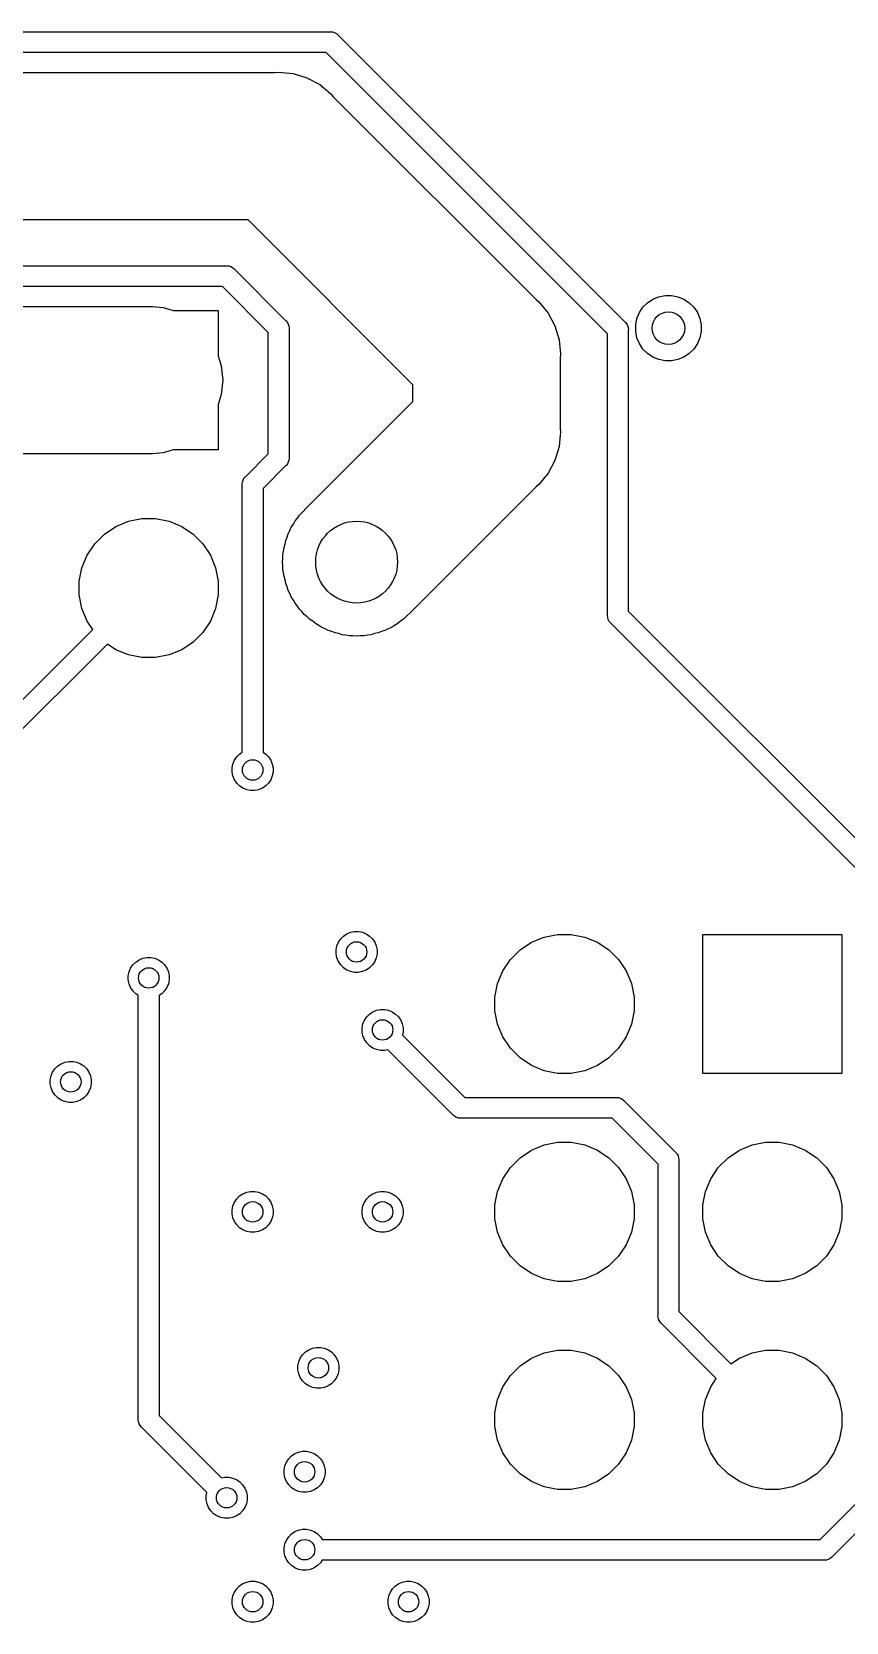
# Model space of a CAD drawing. Extents: x 4.56 to 9.07, y -4.98 to -1.89.
# Drawn here: x 7.844 to 8.236, y -2.697 to -1.932 of the extents above; entities that cross this region are included whole.
import ezdxf

# ---------------------------------------------------------------- set-up
doc = ezdxf.new("R2010")
doc.units = 0
doc.header["$MEASUREMENT"] = 0
doc.layers.add('BLACK', color=7, linetype='CONTINUOUS')

msp = doc.modelspace()

# ---------------------------------------------------------------- linework, layer by layer
at = {"layer": 'BLACK', "linetype": 'CONTINUOUS'}
for p, q in [((7.20025, -1.9325), (7.98725, -1.9325)), ((7.98725, -1.9325), (7.9875, -1.93248)), ((7.9875, -1.93248), (7.98775, -1.9325)), ((7.98775, -1.9325), (7.98848, -1.93257)), ((7.98848, -1.93257), (7.98942, -1.93286)), ((7.98942, -1.93286), (7.99029, -1.93332)), ((7.99029, -1.93332), (7.99105, -1.93395)), ((7.99105, -1.93395), (7.99121, -1.93414)), ((7.99121, -1.93414), (8.10371, -2.04664)), ((7.98543, -1.9425), (7.20207, -1.9425)), ((8.09664, -2.05371), (7.98543, -1.9425)), ((7.24199, -1.95207), (7.96076, -1.95207)), ((7.96076, -1.95207), (7.9625, -1.9519)), ((7.9625, -1.9519), (7.96424, -1.95207)), ((7.96424, -1.95207), (7.96424, -1.95207)), ((7.96424, -1.95207), (7.96945, -1.95258)), ((7.96945, -1.95258), (7.97613, -1.95461)), ((7.97613, -1.95461), (7.98228, -1.9579)), ((7.98228, -1.9579), (7.98768, -1.96232)), ((7.98768, -1.96232), (7.98879, -1.96368)), ((7.98879, -1.96368), (8.08632, -2.06121)), ((7.94782, -2.02293), (7.25492, -2.02293)), ((8.02707, -2.10218), (7.94782, -2.02293)), ((7.26275, -2.045), (7.93725, -2.045)), ((7.93725, -2.045), (7.9375, -2.04498)), ((7.9375, -2.04498), (7.93775, -2.045)), ((7.93775, -2.045), (7.93848, -2.04507)), ((7.93848, -2.04507), (7.93942, -2.04536)), ((7.93942, -2.04536), (7.94029, -2.04582)), ((7.94029, -2.04582), (7.94105, -2.04645)), ((7.94105, -2.04645), (7.94121, -2.04664)), ((7.94121, -2.04664), (7.96586, -2.07129)), ((8.10371, -2.04664), (8.10371, -2.04664)), ((8.10371, -2.04664), (8.12907, -2.072)), ((7.93543, -2.055), (7.26457, -2.055)), ((7.9575, -2.07707), (7.93543, -2.055)), ((8.12071, -2.07778), (8.09664, -2.05371)), ((8.09664, -2.05371), (8.09664, -2.05371)), ((7.28924, -2.06457), (7.90174, -2.06457)), ((7.90174, -2.06457), (7.90695, -2.06508)), ((7.90695, -2.06508), (7.91175, -2.06654)), ((8.08632, -2.06121), (8.08768, -2.06232)), ((8.08768, -2.06232), (8.0921, -2.06772)), ((8.13604, -2.06754), (8.13777, -2.06496)), ((8.13777, -2.06496), (8.13996, -2.06277)), ((8.13996, -2.06277), (8.14254, -2.06104)), ((8.14254, -2.06104), (8.14541, -2.05986)), ((8.14541, -2.05986), (8.14845, -2.05925)), ((8.14845, -2.05925), (8.15155, -2.05925)), ((8.15155, -2.05925), (8.15459, -2.05986)), ((8.15459, -2.05986), (8.15746, -2.06104)), ((8.15746, -2.06104), (8.16004, -2.06277)), ((8.16004, -2.06277), (8.16223, -2.06496)), ((8.16223, -2.06496), (8.16396, -2.06754)), ((7.91175, -2.06654), (7.93346, -2.06654)), ((7.93346, -2.06654), (7.93346, -2.08825)), ((7.96586, -2.07129), (7.96605, -2.07145)), ((7.96605, -2.07145), (7.96663, -2.07216)), ((7.96663, -2.07216), (7.96668, -2.07221)), ((7.96668, -2.07221), (7.96714, -2.07308)), ((8.0921, -2.06772), (8.09539, -2.07387)), ((8.12907, -2.072), (8.12926, -2.07216)), ((8.12926, -2.07216), (8.12989, -2.07292)), ((8.13425, -2.07345), (8.13486, -2.07041)), ((8.13486, -2.07041), (8.13604, -2.06754)), ((8.16396, -2.06754), (8.16514, -2.07041)), ((8.16514, -2.07041), (8.16575, -2.07345)), ((7.9575, -2.13543), (7.9575, -2.07707)), ((7.96714, -2.07308), (7.96743, -2.07402)), ((7.96743, -2.07402), (7.96752, -2.075)), ((7.96752, -2.075), (7.9675, -2.07525)), ((7.9675, -2.07525), (7.9675, -2.13725)), ((8.09539, -2.07387), (8.09742, -2.08055)), ((8.12071, -2.21296), (8.12071, -2.07778)), ((8.12989, -2.07292), (8.13031, -2.07371)), ((8.13031, -2.07371), (8.13035, -2.07379)), ((8.13035, -2.07379), (8.13064, -2.07473)), ((8.13064, -2.07473), (8.13073, -2.07571)), ((8.13073, -2.07571), (8.13071, -2.07595)), ((8.13071, -2.07595), (8.13071, -2.21114)), ((8.13425, -2.07655), (8.13425, -2.07345)), ((8.13486, -2.07959), (8.13425, -2.07655)), ((8.13604, -2.08246), (8.13486, -2.07959)), ((8.16514, -2.07959), (8.16396, -2.08246)), ((8.16575, -2.07655), (8.16514, -2.07959)), ((8.16575, -2.07345), (8.16575, -2.07655)), ((8.09742, -2.08055), (8.09793, -2.08576)), ((8.09793, -2.08576), (8.09793, -2.08576)), ((8.09793, -2.08576), (8.0981, -2.0875)), ((8.0981, -2.0875), (8.09793, -2.08924)), ((8.13777, -2.08504), (8.13604, -2.08246)), ((8.13996, -2.08723), (8.13777, -2.08504)), ((8.14254, -2.08896), (8.13996, -2.08723)), ((8.16004, -2.08723), (8.15746, -2.08896)), ((8.16223, -2.08504), (8.16004, -2.08723)), ((8.16396, -2.08246), (8.16223, -2.08504)), ((7.93346, -2.08825), (7.93492, -2.09305)), ((7.93492, -2.09305), (7.9356, -2.1)), ((8.09793, -2.08924), (8.09793, -2.12326)), ((8.14541, -2.09014), (8.14254, -2.08896)), ((8.14845, -2.09075), (8.14541, -2.09014)), ((8.15155, -2.09075), (8.14845, -2.09075)), ((8.15459, -2.09014), (8.15155, -2.09075)), ((8.15746, -2.08896), (8.15459, -2.09014)), ((7.9356, -2.1), (7.93492, -2.10695)), ((8.02707, -2.11032), (8.02707, -2.10218)), ((7.93492, -2.10695), (7.93346, -2.11175)), ((7.97741, -2.15998), (8.02707, -2.11032)), ((7.93346, -2.11175), (7.93346, -2.13346)), ((8.0981, -2.125), (8.09778, -2.12825)), ((8.09793, -2.12326), (8.0981, -2.125)), ((7.91175, -2.13346), (7.90695, -2.13492)), ((7.93346, -2.13346), (7.91175, -2.13346)), ((8.09742, -2.13195), (8.09539, -2.13863)), ((8.09778, -2.12825), (8.09742, -2.13195)), ((7.90174, -2.13543), (7.30218, -2.13543)), ((7.90695, -2.13492), (7.90174, -2.13543)), ((7.94664, -2.14629), (7.9575, -2.13543)), ((7.96586, -2.14121), (7.955, -2.15207)), ((7.96605, -2.14105), (7.96586, -2.14121)), ((7.96668, -2.14029), (7.96605, -2.14105)), ((7.96714, -2.13942), (7.96668, -2.14029)), ((7.96743, -2.13848), (7.96714, -2.13942)), ((7.9675, -2.13775), (7.96743, -2.13848)), ((7.9675, -2.13725), (7.96752, -2.1375)), ((7.96752, -2.1375), (7.9675, -2.13775)), ((8.09539, -2.13863), (8.0921, -2.14478)), ((7.94498, -2.15), (7.94507, -2.14902)), ((7.94507, -2.14902), (7.94536, -2.14808)), ((7.94536, -2.14808), (7.94582, -2.14721)), ((7.94536, -2.14808), (7.94536, -2.14808)), ((7.94582, -2.14721), (7.94645, -2.14645)), ((7.94645, -2.14645), (7.94664, -2.14629)), ((8.0921, -2.14478), (8.08768, -2.15018)), ((7.945, -2.15025), (7.94498, -2.15)), ((7.945, -2.279), (7.945, -2.15025)), ((7.955, -2.15207), (7.955, -2.279)), ((8.08632, -2.15129), (8.02752, -2.21009)), ((8.08768, -2.15018), (8.08632, -2.15129)), ((7.97248, -2.16491), (7.97741, -2.15998)), ((7.97741, -2.15998), (7.97741, -2.15998)), ((7.87867, -2.17401), (7.88415, -2.17034)), ((7.88415, -2.17034), (7.89024, -2.16782)), ((7.89024, -2.16782), (7.8967, -2.16654)), ((7.8967, -2.16654), (7.9033, -2.16654)), ((7.9033, -2.16654), (7.90976, -2.16782)), ((7.90976, -2.16782), (7.91585, -2.17034)), ((7.91585, -2.17034), (7.92133, -2.17401)), ((7.96793, -2.17233), (7.9686, -2.17072)), ((7.9686, -2.17072), (7.96957, -2.16926)), ((7.96957, -2.16926), (7.9704, -2.16772)), ((7.9704, -2.16772), (7.97151, -2.16637)), ((7.97151, -2.16637), (7.97248, -2.16491)), ((7.87034, -2.18415), (7.87401, -2.17867)), ((7.87401, -2.17867), (7.87867, -2.17401)), ((7.92133, -2.17401), (7.92599, -2.17867)), ((7.92599, -2.17867), (7.92966, -2.18415)), ((7.96508, -2.18055), (7.96559, -2.17888)), ((7.96559, -2.17888), (7.96593, -2.17716)), ((7.96593, -2.17716), (7.9666, -2.17555)), ((7.9666, -2.17555), (7.96711, -2.17387)), ((7.96711, -2.17387), (7.96793, -2.17233)), ((7.86782, -2.19024), (7.87034, -2.18415)), ((7.92966, -2.18415), (7.93218, -2.19024)), ((7.9644, -2.1875), (7.96457, -2.18576)), ((7.96457, -2.18401), (7.96491, -2.18229)), ((7.96457, -2.18576), (7.96457, -2.18401)), ((7.96491, -2.18229), (7.96508, -2.18055)), ((7.86654, -2.1967), (7.86782, -2.19024)), ((7.93218, -2.19024), (7.93346, -2.1967)), ((7.96457, -2.18924), (7.9644, -2.1875)), ((7.96457, -2.19099), (7.96457, -2.18924)), ((7.96491, -2.19271), (7.96457, -2.19099)), ((7.96508, -2.19445), (7.96491, -2.19271)), ((7.96559, -2.19612), (7.96508, -2.19445)), ((7.86654, -2.2033), (7.86654, -2.1967)), ((7.93346, -2.1967), (7.93346, -2.2033)), ((7.96593, -2.19784), (7.96559, -2.19612)), ((7.9666, -2.19945), (7.96593, -2.19784)), ((7.96711, -2.20113), (7.9666, -2.19945)), ((7.96793, -2.20267), (7.96711, -2.20113)), ((7.9686, -2.20428), (7.96793, -2.20267)), ((7.86782, -2.20976), (7.86654, -2.2033)), ((7.87034, -2.21585), (7.86782, -2.20976)), ((7.93218, -2.20976), (7.92966, -2.21585)), ((7.93346, -2.2033), (7.93218, -2.20976)), ((7.96957, -2.20574), (7.9686, -2.20428)), ((7.9704, -2.20728), (7.96957, -2.20574)), ((7.97151, -2.20863), (7.9704, -2.20728)), ((7.97248, -2.21009), (7.97151, -2.20863)), ((7.97371, -2.21132), (7.97248, -2.21009)), ((8.02752, -2.21009), (8.02259, -2.21502)), ((8.02752, -2.21009), (8.02752, -2.21009)), ((7.87304, -2.21989), (7.87034, -2.21585)), ((7.92966, -2.21585), (7.92599, -2.22133)), ((7.97482, -2.21268), (7.97371, -2.21132)), ((7.97618, -2.21379), (7.97482, -2.21268)), ((7.97741, -2.21502), (7.97618, -2.21379)), ((7.97887, -2.21599), (7.97741, -2.21502)), ((7.98022, -2.2171), (7.97887, -2.21599)), ((7.98176, -2.21793), (7.98022, -2.2171)), ((7.98322, -2.2189), (7.98176, -2.21793)), ((8.01824, -2.21793), (8.01678, -2.2189)), ((8.01978, -2.2171), (8.01824, -2.21793)), ((8.02113, -2.21599), (8.01978, -2.2171)), ((8.02259, -2.21502), (8.02113, -2.21599)), ((8.12068, -2.21321), (8.12071, -2.21296)), ((8.12078, -2.21419), (8.12068, -2.21321)), ((8.12107, -2.21513), (8.12078, -2.21419)), ((8.12153, -2.216), (8.12107, -2.21513)), ((8.12216, -2.21676), (8.12153, -2.216)), ((8.12153, -2.216), (8.12153, -2.216)), ((8.12235, -2.21692), (8.12216, -2.21676)), ((8.25914, -2.35371), (8.12235, -2.21692)), ((8.13071, -2.21114), (8.26621, -2.34664)), ((7.82293, -2.27), (7.87304, -2.21989)), ((7.92599, -2.22133), (7.92133, -2.22599)), ((7.98483, -2.21957), (7.98322, -2.2189)), ((7.98637, -2.22039), (7.98483, -2.21957)), ((7.98805, -2.2209), (7.98637, -2.22039)), ((7.98966, -2.22157), (7.98805, -2.2209)), ((7.99138, -2.22191), (7.98966, -2.22157)), ((7.99305, -2.22242), (7.99138, -2.22191)), ((7.99479, -2.22259), (7.99305, -2.22242)), ((7.99651, -2.22293), (7.99479, -2.22259)), ((7.99826, -2.22293), (7.99651, -2.22293)), ((8, -2.2231), (7.99826, -2.22293)), ((8.00174, -2.22293), (8, -2.2231)), ((8.00349, -2.22293), (8.00174, -2.22293)), ((8.00521, -2.22259), (8.00349, -2.22293)), ((8.00695, -2.22242), (8.00521, -2.22259)), ((8.00862, -2.22191), (8.00695, -2.22242)), ((8.01034, -2.22157), (8.00862, -2.22191)), ((8.01195, -2.2209), (8.01034, -2.22157)), ((8.01363, -2.22039), (8.01195, -2.2209)), ((8.01517, -2.21957), (8.01363, -2.22039)), ((8.01678, -2.2189), (8.01517, -2.21957)), ((7.88011, -2.22696), (7.83, -2.27707)), ((7.88415, -2.22966), (7.88011, -2.22696)), ((7.89024, -2.23218), (7.88415, -2.22966)), ((7.8967, -2.23346), (7.89024, -2.23218)), ((7.90976, -2.23218), (7.9033, -2.23346)), ((7.91585, -2.22966), (7.90976, -2.23218)), ((7.92133, -2.22599), (7.91585, -2.22966)), ((7.9033, -2.23346), (7.8967, -2.23346)), ((7.94373, -2.27985), (7.945, -2.279)), ((7.955, -2.279), (7.95627, -2.27985)), ((7.94016, -2.28653), (7.94054, -2.28463)), ((7.94016, -2.28847), (7.94016, -2.28653)), ((7.94054, -2.28463), (7.94128, -2.28284)), ((7.94128, -2.28284), (7.94235, -2.28123)), ((7.94235, -2.28123), (7.94373, -2.27985)), ((7.95627, -2.27985), (7.95765, -2.28123)), ((7.95765, -2.28123), (7.95872, -2.28284)), ((7.95872, -2.28284), (7.95946, -2.28463)), ((7.95946, -2.28463), (7.95984, -2.28653)), ((7.95984, -2.28653), (7.95984, -2.28847)), ((7.94054, -2.29037), (7.94016, -2.28847)), ((7.94128, -2.29216), (7.94054, -2.29037)), ((7.94235, -2.29377), (7.94128, -2.29216)), ((7.94373, -2.29515), (7.94235, -2.29377)), ((7.95765, -2.29377), (7.95627, -2.29515)), ((7.95872, -2.29216), (7.95765, -2.29377)), ((7.95946, -2.29037), (7.95872, -2.29216)), ((7.95984, -2.28847), (7.95946, -2.29037)), ((7.94534, -2.29622), (7.94373, -2.29515)), ((7.94713, -2.29696), (7.94534, -2.29622)), ((7.94903, -2.29734), (7.94713, -2.29696)), ((7.95097, -2.29734), (7.94903, -2.29734)), ((7.95287, -2.29696), (7.95097, -2.29734)), ((7.95466, -2.29622), (7.95287, -2.29696)), ((7.95627, -2.29515), (7.95466, -2.29622)), ((7.99054, -2.37213), (7.99128, -2.37034)), ((7.99128, -2.37034), (7.99235, -2.36873)), ((7.99235, -2.36873), (7.99373, -2.36735)), ((7.99373, -2.36735), (7.99534, -2.36628)), ((7.99534, -2.36628), (7.99713, -2.36554)), ((7.99713, -2.36554), (7.99903, -2.36516)), ((7.99903, -2.36516), (8.00097, -2.36516)), ((8.00097, -2.36516), (8.00287, -2.36554)), ((8.00287, -2.36554), (8.00466, -2.36628)), ((8.00466, -2.36628), (8.00627, -2.36735)), ((8.00627, -2.36735), (8.00765, -2.36873)), ((8.00765, -2.36873), (8.00872, -2.37034)), ((8.00872, -2.37034), (8.00946, -2.37213)), ((8.07867, -2.37401), (8.08415, -2.37034)), ((8.08415, -2.37034), (8.09024, -2.36782)), ((8.09024, -2.36782), (8.0967, -2.36654)), ((8.0967, -2.36654), (8.1033, -2.36654)), ((8.1033, -2.36654), (8.10976, -2.36782)), ((8.10976, -2.36782), (8.11585, -2.37034)), ((8.11585, -2.37034), (8.12133, -2.37401)), ((8.16654, -2.43346), (8.16654, -2.36654)), ((8.16654, -2.36654), (8.23346, -2.36654)), ((8.23346, -2.36654), (8.23346, -2.43346)), ((7.89534, -2.37878), (7.89713, -2.37804)), ((7.89713, -2.37804), (7.89903, -2.37766)), ((7.89903, -2.37766), (7.90097, -2.37766)), ((7.90097, -2.37766), (7.90287, -2.37804)), ((7.90287, -2.37804), (7.90466, -2.37878)), ((7.99016, -2.37403), (7.99054, -2.37213)), ((7.99016, -2.37597), (7.99016, -2.37403)), ((7.99054, -2.37787), (7.99016, -2.37597)), ((7.99128, -2.37966), (7.99054, -2.37787)), ((8.00946, -2.37787), (8.00872, -2.37966)), ((8.00946, -2.37213), (8.00984, -2.37403)), ((8.00984, -2.37597), (8.00946, -2.37787)), ((8.00984, -2.37403), (8.00984, -2.37597)), ((8.07034, -2.38415), (8.07401, -2.37867)), ((8.07401, -2.37867), (8.07867, -2.37401)), ((8.12133, -2.37401), (8.12599, -2.37867)), ((8.12599, -2.37867), (8.12966, -2.38415)), ((7.89016, -2.38653), (7.89054, -2.38463)), ((7.89054, -2.38463), (7.89128, -2.38284)), ((7.89128, -2.38284), (7.89235, -2.38123)), ((7.89235, -2.38123), (7.89373, -2.37985)), ((7.89373, -2.37985), (7.89534, -2.37878)), ((7.90466, -2.37878), (7.90627, -2.37985)), ((7.90627, -2.37985), (7.90765, -2.38123)), ((7.90765, -2.38123), (7.90872, -2.38284)), ((7.90872, -2.38284), (7.90946, -2.38463)), ((7.90946, -2.38463), (7.90984, -2.38653)), ((7.99235, -2.38127), (7.99128, -2.37966)), ((7.99373, -2.38265), (7.99235, -2.38127)), ((7.99534, -2.38372), (7.99373, -2.38265)), ((7.99713, -2.38446), (7.99534, -2.38372)), ((7.99903, -2.38484), (7.99713, -2.38446)), ((8.00097, -2.38484), (7.99903, -2.38484)), ((8.00287, -2.38446), (8.00097, -2.38484)), ((8.00466, -2.38372), (8.00287, -2.38446)), ((8.00627, -2.38265), (8.00466, -2.38372)), ((8.00765, -2.38127), (8.00627, -2.38265)), ((8.00872, -2.37966), (8.00765, -2.38127)), ((8.06782, -2.39024), (8.07034, -2.38415)), ((8.12966, -2.38415), (8.13218, -2.39024)), ((7.89016, -2.38847), (7.89016, -2.38653)), ((7.89054, -2.39037), (7.89016, -2.38847)), ((7.89128, -2.39216), (7.89054, -2.39037)), ((7.89235, -2.39377), (7.89128, -2.39216)), ((7.89373, -2.39515), (7.89235, -2.39377)), ((7.90765, -2.39377), (7.90627, -2.39515)), ((7.90872, -2.39216), (7.90765, -2.39377)), ((7.90946, -2.39037), (7.90872, -2.39216)), ((7.90984, -2.38847), (7.90946, -2.39037)), ((7.90984, -2.38653), (7.90984, -2.38847)), ((8.06654, -2.3967), (8.06782, -2.39024)), ((8.13218, -2.39024), (8.13346, -2.3967)), ((7.895, -2.396), (7.89373, -2.39515)), ((7.895, -2.59975), (7.895, -2.396)), ((7.90627, -2.39515), (7.905, -2.396)), ((7.905, -2.396), (7.905, -2.59793)), ((8.06654, -2.4033), (8.06654, -2.3967)), ((8.13346, -2.3967), (8.13346, -2.4033)), ((8.00304, -2.40963), (8.00378, -2.40784)), ((8.00378, -2.40784), (8.00485, -2.40623)), ((8.00485, -2.40623), (8.00623, -2.40485)), ((8.00623, -2.40485), (8.00784, -2.40378)), ((8.00784, -2.40378), (8.00963, -2.40304)), ((8.00963, -2.40304), (8.01153, -2.40266)), ((8.01153, -2.40266), (8.01347, -2.40266)), ((8.01347, -2.40266), (8.01537, -2.40304)), ((8.01537, -2.40304), (8.01716, -2.40378)), ((8.01716, -2.40378), (8.01877, -2.40485)), ((8.01877, -2.40485), (8.02015, -2.40623)), ((8.02015, -2.40623), (8.02122, -2.40784)), ((8.02122, -2.40784), (8.02196, -2.40963)), ((8.06782, -2.40976), (8.06654, -2.4033)), ((8.13346, -2.4033), (8.13218, -2.40976)), ((8.00266, -2.41153), (8.00304, -2.40963)), ((8.00266, -2.41347), (8.00266, -2.41153)), ((8.00304, -2.41537), (8.00266, -2.41347)), ((8.00378, -2.41716), (8.00304, -2.41537)), ((8.02196, -2.40963), (8.02234, -2.41153)), ((8.02234, -2.41347), (8.02204, -2.41497)), ((8.02204, -2.41497), (8.05207, -2.445)), ((8.02234, -2.41153), (8.02234, -2.41347)), ((8.07034, -2.41585), (8.06782, -2.40976)), ((8.07401, -2.42133), (8.07034, -2.41585)), ((8.12966, -2.41585), (8.12599, -2.42133)), ((8.13218, -2.40976), (8.12966, -2.41585)), ((8.00485, -2.41877), (8.00378, -2.41716)), ((8.00623, -2.42015), (8.00485, -2.41877)), ((8.00784, -2.42122), (8.00623, -2.42015)), ((8.00963, -2.42196), (8.00784, -2.42122)), ((8.01153, -2.42234), (8.00963, -2.42196)), ((8.01347, -2.42234), (8.01153, -2.42234)), ((8.01497, -2.42204), (8.01347, -2.42234)), ((8.04629, -2.45336), (8.01497, -2.42204)), ((8.07867, -2.42599), (8.07401, -2.42133)), ((8.12599, -2.42133), (8.12133, -2.42599)), ((7.85378, -2.43284), (7.85485, -2.43123)), ((7.85485, -2.43123), (7.85623, -2.42985)), ((7.85623, -2.42985), (7.85784, -2.42878)), ((7.85784, -2.42878), (7.85963, -2.42804)), ((7.85963, -2.42804), (7.86153, -2.42766)), ((7.86153, -2.42766), (7.86347, -2.42766)), ((7.86347, -2.42766), (7.86537, -2.42804)), ((7.86537, -2.42804), (7.86716, -2.42878)), ((7.86716, -2.42878), (7.86877, -2.42985)), ((7.86877, -2.42985), (7.87015, -2.43123)), ((7.87015, -2.43123), (7.87122, -2.43284)), ((8.08415, -2.42966), (8.07867, -2.42599)), ((8.09024, -2.43218), (8.08415, -2.42966)), ((8.0967, -2.43346), (8.09024, -2.43218)), ((8.10976, -2.43218), (8.1033, -2.43346)), ((8.11585, -2.42966), (8.10976, -2.43218)), ((8.12133, -2.42599), (8.11585, -2.42966)), ((7.85266, -2.43653), (7.85304, -2.43463)), ((7.85266, -2.43847), (7.85266, -2.43653)), ((7.85304, -2.44037), (7.85266, -2.43847)), ((7.85304, -2.43463), (7.85378, -2.43284)), ((7.87122, -2.43284), (7.87196, -2.43463)), ((7.87196, -2.43463), (7.87234, -2.43653)), ((7.87234, -2.43847), (7.87196, -2.44037)), ((7.87234, -2.43653), (7.87234, -2.43847)), ((8.1033, -2.43346), (8.0967, -2.43346)), ((8.23346, -2.43346), (8.16654, -2.43346)), ((7.85378, -2.44216), (7.85304, -2.44037)), ((7.85485, -2.44377), (7.85378, -2.44216)), ((7.85623, -2.44515), (7.85485, -2.44377)), ((7.85784, -2.44622), (7.85623, -2.44515)), ((7.85963, -2.44696), (7.85784, -2.44622)), ((7.86153, -2.44734), (7.85963, -2.44696)), ((7.86347, -2.44734), (7.86153, -2.44734)), ((7.86537, -2.44696), (7.86347, -2.44734)), ((7.86716, -2.44622), (7.86537, -2.44696)), ((7.86877, -2.44515), (7.86716, -2.44622)), ((7.87015, -2.44377), (7.86877, -2.44515)), ((7.87122, -2.44216), (7.87015, -2.44377)), ((7.87196, -2.44037), (7.87122, -2.44216)), ((8.05207, -2.445), (8.12475, -2.445)), ((8.12475, -2.445), (8.125, -2.44498)), ((8.125, -2.44498), (8.12525, -2.445)), ((8.12525, -2.445), (8.12598, -2.44507)), ((8.12598, -2.44507), (8.12692, -2.44536)), ((8.12692, -2.44536), (8.12779, -2.44582)), ((8.12779, -2.44582), (8.12855, -2.44645)), ((8.12855, -2.44645), (8.12871, -2.44664)), ((8.12871, -2.44664), (8.15336, -2.47129)), ((8.04645, -2.45355), (8.04629, -2.45336)), ((8.04721, -2.45418), (8.04645, -2.45355)), ((8.04808, -2.45464), (8.04721, -2.45418)), ((8.04902, -2.45493), (8.04808, -2.45464)), ((8.04975, -2.455), (8.04902, -2.45493)), ((8.05, -2.45502), (8.04975, -2.455)), ((8.04975, -2.455), (8.04975, -2.455)), ((8.05025, -2.455), (8.05, -2.45502)), ((8.12293, -2.455), (8.05025, -2.455)), ((8.145, -2.47707), (8.12293, -2.455)), ((8.07867, -2.47401), (8.08415, -2.47034)), ((8.08415, -2.47034), (8.09024, -2.46782)), ((8.09024, -2.46782), (8.0967, -2.46654)), ((8.0967, -2.46654), (8.1033, -2.46654)), ((8.1033, -2.46654), (8.10976, -2.46782)), ((8.10976, -2.46782), (8.11585, -2.47034)), ((8.11585, -2.47034), (8.12133, -2.47401)), ((8.17867, -2.47401), (8.18415, -2.47034)), ((8.18415, -2.47034), (8.19024, -2.46782)), ((8.19024, -2.46782), (8.1967, -2.46654)), ((8.1967, -2.46654), (8.2033, -2.46654)), ((8.2033, -2.46654), (8.20976, -2.46782)), ((8.20976, -2.46782), (8.21585, -2.47034)), ((8.21585, -2.47034), (8.22133, -2.47401)), ((8.07401, -2.47867), (8.07867, -2.47401)), ((8.12133, -2.47401), (8.12599, -2.47867)), ((8.145, -2.54975), (8.145, -2.47707)), ((8.15336, -2.47129), (8.15355, -2.47145)), ((8.15355, -2.47145), (8.15398, -2.47196)), ((8.15398, -2.47196), (8.15418, -2.47221)), ((8.15418, -2.47221), (8.15464, -2.47308)), ((8.15464, -2.47308), (8.15493, -2.47402)), ((8.15493, -2.47402), (8.15502, -2.475)), ((8.15502, -2.475), (8.155, -2.47525)), ((8.155, -2.47525), (8.155, -2.54793)), ((8.17401, -2.47867), (8.17867, -2.47401)), ((8.22133, -2.47401), (8.22599, -2.47867)), ((8.06782, -2.49024), (8.07034, -2.48415)), ((8.07034, -2.48415), (8.07401, -2.47867)), ((8.12599, -2.47867), (8.12966, -2.48415)), ((8.12966, -2.48415), (8.13218, -2.49024)), ((8.16782, -2.49024), (8.17034, -2.48415)), ((8.17034, -2.48415), (8.17401, -2.47867)), ((8.22599, -2.47867), (8.22966, -2.48415)), ((8.22966, -2.48415), (8.23218, -2.49024)), ((7.94235, -2.49373), (7.94373, -2.49235)), ((7.94373, -2.49235), (7.94534, -2.49128)), ((7.94534, -2.49128), (7.94713, -2.49054)), ((7.94713, -2.49054), (7.94903, -2.49016)), ((7.94903, -2.49016), (7.95097, -2.49016)), ((7.95097, -2.49016), (7.95287, -2.49054)), ((7.95287, -2.49054), (7.95466, -2.49128)), ((7.95466, -2.49128), (7.95627, -2.49235)), ((7.95627, -2.49235), (7.95765, -2.49373)), ((8.00485, -2.49373), (8.00623, -2.49235)), ((8.00623, -2.49235), (8.00784, -2.49128)), ((8.00784, -2.49128), (8.00963, -2.49054)), ((8.00963, -2.49054), (8.01153, -2.49016)), ((8.01153, -2.49016), (8.01347, -2.49016)), ((8.01347, -2.49016), (8.01537, -2.49054)), ((8.01537, -2.49054), (8.01716, -2.49128)), ((8.01716, -2.49128), (8.01877, -2.49235)), ((8.01877, -2.49235), (8.02015, -2.49373)), ((8.06654, -2.4967), (8.06782, -2.49024)), ((8.13218, -2.49024), (8.13346, -2.4967)), ((8.16654, -2.4967), (8.16782, -2.49024)), ((8.23218, -2.49024), (8.23346, -2.4967)), ((7.94016, -2.49903), (7.94054, -2.49713)), ((7.94016, -2.50097), (7.94016, -2.49903)), ((7.94054, -2.50287), (7.94016, -2.50097)), ((7.94054, -2.49713), (7.94128, -2.49534)), ((7.94128, -2.49534), (7.94235, -2.49373)), ((7.95765, -2.49373), (7.95872, -2.49534)), ((7.95872, -2.49534), (7.95946, -2.49713)), ((7.95946, -2.49713), (7.95984, -2.49903)), ((7.95984, -2.50097), (7.95946, -2.50287)), ((7.95984, -2.49903), (7.95984, -2.50097)), ((8.00266, -2.49903), (8.00304, -2.49713)), ((8.00266, -2.50097), (8.00266, -2.49903)), ((8.00304, -2.50287), (8.00266, -2.50097)), ((8.00304, -2.49713), (8.00378, -2.49534)), ((8.00378, -2.49534), (8.00485, -2.49373)), ((8.02015, -2.49373), (8.02122, -2.49534)), ((8.02122, -2.49534), (8.02196, -2.49713)), ((8.02196, -2.49713), (8.02234, -2.49903)), ((8.02234, -2.50097), (8.02196, -2.50287)), ((8.02234, -2.49903), (8.02234, -2.50097)), ((8.06654, -2.5033), (8.06654, -2.4967)), ((8.13346, -2.4967), (8.13346, -2.5033)), ((8.16654, -2.5033), (8.16654, -2.4967)), ((8.23346, -2.4967), (8.23346, -2.5033)), ((7.94128, -2.50466), (7.94054, -2.50287)), ((7.94235, -2.50627), (7.94128, -2.50466)), ((7.94373, -2.50765), (7.94235, -2.50627)), ((7.94534, -2.50872), (7.94373, -2.50765)), ((7.94713, -2.50946), (7.94534, -2.50872)), ((7.95466, -2.50872), (7.95287, -2.50946)), ((7.95627, -2.50765), (7.95466, -2.50872)), ((7.95765, -2.50627), (7.95627, -2.50765)), ((7.95872, -2.50466), (7.95765, -2.50627)), ((7.95946, -2.50287), (7.95872, -2.50466)), ((8.00378, -2.50466), (8.00304, -2.50287)), ((8.00485, -2.50627), (8.00378, -2.50466)), ((8.00623, -2.50765), (8.00485, -2.50627)), ((8.00784, -2.50872), (8.00623, -2.50765)), ((8.00963, -2.50946), (8.00784, -2.50872)), ((8.01716, -2.50872), (8.01537, -2.50946)), ((8.01877, -2.50765), (8.01716, -2.50872)), ((8.02015, -2.50627), (8.01877, -2.50765)), ((8.02122, -2.50466), (8.02015, -2.50627)), ((8.02196, -2.50287), (8.02122, -2.50466)), ((8.06782, -2.50976), (8.06654, -2.5033)), ((8.13346, -2.5033), (8.13218, -2.50976)), ((8.16782, -2.50976), (8.16654, -2.5033)), ((8.23346, -2.5033), (8.23218, -2.50976)), ((7.94903, -2.50984), (7.94713, -2.50946)), ((7.95097, -2.50984), (7.94903, -2.50984)), ((7.95287, -2.50946), (7.95097, -2.50984)), ((8.01153, -2.50984), (8.00963, -2.50946)), ((8.01347, -2.50984), (8.01153, -2.50984)), ((8.01537, -2.50946), (8.01347, -2.50984)), ((8.07034, -2.51585), (8.06782, -2.50976)), ((8.07401, -2.52133), (8.07034, -2.51585)), ((8.12966, -2.51585), (8.12599, -2.52133)), ((8.13218, -2.50976), (8.12966, -2.51585)), ((8.17034, -2.51585), (8.16782, -2.50976)), ((8.17401, -2.52133), (8.17034, -2.51585)), ((8.22966, -2.51585), (8.22599, -2.52133)), ((8.23218, -2.50976), (8.22966, -2.51585)), ((8.07867, -2.52599), (8.07401, -2.52133)), ((8.12599, -2.52133), (8.12133, -2.52599)), ((8.17867, -2.52599), (8.17401, -2.52133)), ((8.22599, -2.52133), (8.22133, -2.52599)), ((8.08415, -2.52966), (8.07867, -2.52599)), ((8.09024, -2.53218), (8.08415, -2.52966)), ((8.11585, -2.52966), (8.10976, -2.53218)), ((8.12133, -2.52599), (8.11585, -2.52966)), ((8.18415, -2.52966), (8.17867, -2.52599)), ((8.19024, -2.53218), (8.18415, -2.52966)), ((8.21585, -2.52966), (8.20976, -2.53218)), ((8.22133, -2.52599), (8.21585, -2.52966)), ((8.0967, -2.53346), (8.09024, -2.53218)), ((8.1033, -2.53346), (8.0967, -2.53346)), ((8.10976, -2.53218), (8.1033, -2.53346)), ((8.1967, -2.53346), (8.19024, -2.53218)), ((8.2033, -2.53346), (8.1967, -2.53346)), ((8.20976, -2.53218), (8.2033, -2.53346)), ((8.14498, -2.55), (8.145, -2.54975)), ((8.14507, -2.55098), (8.14498, -2.55)), ((8.14536, -2.55192), (8.14507, -2.55098)), ((8.14582, -2.55279), (8.14536, -2.55192)), ((8.14645, -2.55355), (8.14582, -2.55279)), ((8.14582, -2.55279), (8.14582, -2.55279)), ((8.14664, -2.55371), (8.14645, -2.55355)), ((8.17304, -2.58011), (8.14664, -2.55371)), ((8.155, -2.54793), (8.18011, -2.57304)), ((7.97289, -2.57034), (7.97397, -2.56873)), ((7.97397, -2.56873), (7.97534, -2.56735)), ((7.97534, -2.56735), (7.97695, -2.56628)), ((7.97695, -2.56628), (7.97874, -2.56554)), ((7.97874, -2.56554), (7.98064, -2.56516)), ((7.98064, -2.56516), (7.98258, -2.56516)), ((7.98258, -2.56516), (7.98449, -2.56554)), ((7.98449, -2.56554), (7.98628, -2.56628)), ((7.98628, -2.56628), (7.98789, -2.56735)), ((7.98789, -2.56735), (7.98926, -2.56873)), ((7.98926, -2.56873), (7.99034, -2.57034)), ((8.08415, -2.57034), (8.09024, -2.56782)), ((8.09024, -2.56782), (8.0967, -2.56654)), ((8.0967, -2.56654), (8.1033, -2.56654)), ((8.1033, -2.56654), (8.10976, -2.56782)), ((8.10976, -2.56782), (8.11585, -2.57034)), ((8.18415, -2.57034), (8.19024, -2.56782)), ((8.19024, -2.56782), (8.1967, -2.56654)), ((8.1967, -2.56654), (8.2033, -2.56654)), ((8.2033, -2.56654), (8.20976, -2.56782)), ((8.20976, -2.56782), (8.21585, -2.57034)), ((7.97177, -2.57403), (7.97215, -2.57213)), ((7.97177, -2.57597), (7.97177, -2.57403)), ((7.97215, -2.57787), (7.97177, -2.57597)), ((7.97215, -2.57213), (7.97289, -2.57034)), ((7.99034, -2.57034), (7.99108, -2.57213)), ((7.99108, -2.57213), (7.99146, -2.57403)), ((7.99146, -2.57597), (7.99108, -2.57787)), ((7.99146, -2.57403), (7.99146, -2.57597)), ((8.07401, -2.57867), (8.07867, -2.57401)), ((8.07867, -2.57401), (8.08415, -2.57034)), ((8.11585, -2.57034), (8.12133, -2.57401)), ((8.12133, -2.57401), (8.12599, -2.57867)), ((8.18011, -2.57304), (8.18415, -2.57034)), ((8.21585, -2.57034), (8.22133, -2.57401)), ((8.22133, -2.57401), (8.22599, -2.57867)), ((7.97289, -2.57966), (7.97215, -2.57787)), ((7.97397, -2.58127), (7.97289, -2.57966)), ((7.97534, -2.58265), (7.97397, -2.58127)), ((7.97695, -2.58372), (7.97534, -2.58265)), ((7.97874, -2.58446), (7.97695, -2.58372)), ((7.98064, -2.58484), (7.97874, -2.58446)), ((7.98258, -2.58484), (7.98064, -2.58484)), ((7.98449, -2.58446), (7.98258, -2.58484)), ((7.98628, -2.58372), (7.98449, -2.58446)), ((7.98789, -2.58265), (7.98628, -2.58372)), ((7.98926, -2.58127), (7.98789, -2.58265)), ((7.99034, -2.57966), (7.98926, -2.58127)), ((7.99108, -2.57787), (7.99034, -2.57966)), ((8.06782, -2.59024), (8.07034, -2.58415)), ((8.07034, -2.58415), (8.07401, -2.57867)), ((8.12599, -2.57867), (8.12966, -2.58415)), ((8.12966, -2.58415), (8.13218, -2.59024)), ((8.16782, -2.59024), (8.17034, -2.58415)), ((8.17034, -2.58415), (8.17304, -2.58011)), ((8.22599, -2.57867), (8.22966, -2.58415)), ((8.22966, -2.58415), (8.23218, -2.59024)), ((8.06654, -2.5967), (8.06782, -2.59024)), ((8.13218, -2.59024), (8.13346, -2.5967)), ((8.16654, -2.5967), (8.16782, -2.59024)), ((8.23218, -2.59024), (8.23346, -2.5967)), ((7.89498, -2.6), (7.895, -2.59975)), ((7.89507, -2.60098), (7.89498, -2.6)), ((7.905, -2.59793), (7.93503, -2.62796)), ((8.06654, -2.6033), (8.06654, -2.5967)), ((8.13346, -2.5967), (8.13346, -2.6033)), ((8.16654, -2.6033), (8.16654, -2.5967)), ((8.23346, -2.5967), (8.23346, -2.6033)), ((7.89536, -2.60192), (7.89507, -2.60098)), ((7.89582, -2.60279), (7.89536, -2.60192)), ((7.89536, -2.60192), (7.89536, -2.60192)), ((7.89645, -2.60355), (7.89582, -2.60279)), ((7.89664, -2.60371), (7.89645, -2.60355)), ((7.92796, -2.63503), (7.89664, -2.60371)), ((8.06782, -2.60976), (8.06654, -2.6033)), ((8.13346, -2.6033), (8.13218, -2.60976)), ((8.16782, -2.60976), (8.16654, -2.6033)), ((8.23346, -2.6033), (8.23218, -2.60976)), ((7.97034, -2.61628), (7.97213, -2.61554)), ((7.97213, -2.61554), (7.97403, -2.61516)), ((7.97403, -2.61516), (7.97597, -2.61516)), ((7.97597, -2.61516), (7.97787, -2.61554)), ((7.97787, -2.61554), (7.97966, -2.61628)), ((8.07034, -2.61585), (8.06782, -2.60976)), ((8.13218, -2.60976), (8.12966, -2.61585)), ((8.17034, -2.61585), (8.16782, -2.60976)), ((8.22293, -2.6575), (8.27, -2.61043)), ((8.23218, -2.60976), (8.22966, -2.61585)), ((7.96516, -2.62403), (7.96554, -2.62213)), ((7.96554, -2.62213), (7.96628, -2.62034)), ((7.96628, -2.62034), (7.96735, -2.61873)), ((7.96735, -2.61873), (7.96873, -2.61735)), ((7.96873, -2.61735), (7.97034, -2.61628)), ((7.97966, -2.61628), (7.98127, -2.61735)), ((7.98127, -2.61735), (7.98265, -2.61873)), ((7.98265, -2.61873), (7.98372, -2.62034)), ((7.98372, -2.62034), (7.98446, -2.62213)), ((7.98446, -2.62213), (7.98484, -2.62403)), ((8.07401, -2.62133), (8.07034, -2.61585)), ((8.07867, -2.62599), (8.07401, -2.62133)), ((8.12599, -2.62133), (8.12133, -2.62599)), ((8.12966, -2.61585), (8.12599, -2.62133)), ((8.17401, -2.62133), (8.17034, -2.61585)), ((8.17867, -2.62599), (8.17401, -2.62133)), ((8.22599, -2.62133), (8.22133, -2.62599)), ((8.22966, -2.61585), (8.22599, -2.62133)), ((8.27836, -2.61621), (8.22871, -2.66586)), ((7.93503, -2.62796), (7.93653, -2.62766)), ((7.93653, -2.62766), (7.93847, -2.62766)), ((7.93847, -2.62766), (7.94037, -2.62804)), ((7.94037, -2.62804), (7.94216, -2.62878)), ((7.94216, -2.62878), (7.94377, -2.62985)), ((7.94377, -2.62985), (7.94515, -2.63123)), ((7.96516, -2.62597), (7.96516, -2.62403)), ((7.96554, -2.62787), (7.96516, -2.62597)), ((7.96628, -2.62966), (7.96554, -2.62787)), ((7.96735, -2.63127), (7.96628, -2.62966)), ((7.98372, -2.62966), (7.98265, -2.63127)), ((7.98446, -2.62787), (7.98372, -2.62966)), ((7.98484, -2.62597), (7.98446, -2.62787)), ((7.98484, -2.62403), (7.98484, -2.62597)), ((8.08415, -2.62966), (8.07867, -2.62599)), ((8.09024, -2.63218), (8.08415, -2.62966)), ((8.11585, -2.62966), (8.10976, -2.63218)), ((8.12133, -2.62599), (8.11585, -2.62966)), ((8.18415, -2.62966), (8.17867, -2.62599)), ((8.19024, -2.63218), (8.18415, -2.62966)), ((8.21585, -2.62966), (8.20976, -2.63218)), ((8.22133, -2.62599), (8.21585, -2.62966)), ((7.92766, -2.63653), (7.92796, -2.63503)), ((7.92766, -2.63847), (7.92766, -2.63653)), ((7.92804, -2.64037), (7.92766, -2.63847)), ((7.94515, -2.63123), (7.94622, -2.63284)), ((7.94622, -2.63284), (7.94696, -2.63463)), ((7.94696, -2.63463), (7.94734, -2.63653)), ((7.94734, -2.63847), (7.94696, -2.64037)), ((7.94734, -2.63653), (7.94734, -2.63847)), ((7.96873, -2.63265), (7.96735, -2.63127)), ((7.97034, -2.63372), (7.96873, -2.63265)), ((7.97213, -2.63446), (7.97034, -2.63372)), ((7.97403, -2.63484), (7.97213, -2.63446)), ((7.97597, -2.63484), (7.97403, -2.63484)), ((7.97787, -2.63446), (7.97597, -2.63484)), ((7.97966, -2.63372), (7.97787, -2.63446)), ((7.98127, -2.63265), (7.97966, -2.63372)), ((7.98265, -2.63127), (7.98127, -2.63265)), ((8.0967, -2.63346), (8.09024, -2.63218)), ((8.1033, -2.63346), (8.0967, -2.63346)), ((8.10976, -2.63218), (8.1033, -2.63346)), ((8.1967, -2.63346), (8.19024, -2.63218)), ((8.2033, -2.63346), (8.1967, -2.63346)), ((8.20976, -2.63218), (8.2033, -2.63346)), ((7.92878, -2.64216), (7.92804, -2.64037)), ((7.92985, -2.64377), (7.92878, -2.64216)), ((7.93123, -2.64515), (7.92985, -2.64377)), ((7.93284, -2.64622), (7.93123, -2.64515)), ((7.93463, -2.64696), (7.93284, -2.64622)), ((7.94216, -2.64622), (7.94037, -2.64696)), ((7.94377, -2.64515), (7.94216, -2.64622)), ((7.94515, -2.64377), (7.94377, -2.64515)), ((7.94622, -2.64216), (7.94515, -2.64377)), ((7.94696, -2.64037), (7.94622, -2.64216)), ((7.93653, -2.64734), (7.93463, -2.64696)), ((7.93847, -2.64734), (7.93653, -2.64734)), ((7.94037, -2.64696), (7.93847, -2.64734)), ((7.96873, -2.65485), (7.97034, -2.65378)), ((7.97034, -2.65378), (7.97213, -2.65304)), ((7.97213, -2.65304), (7.97403, -2.65266)), ((7.97403, -2.65266), (7.97597, -2.65266)), ((7.97597, -2.65266), (7.97787, -2.65304)), ((7.97787, -2.65304), (7.97966, -2.65378)), ((7.97966, -2.65378), (7.98127, -2.65485)), ((7.96516, -2.66153), (7.96554, -2.65963)), ((7.96516, -2.66347), (7.96516, -2.66153)), ((7.96554, -2.65963), (7.96628, -2.65784)), ((7.96628, -2.65784), (7.96735, -2.65623)), ((7.96735, -2.65623), (7.96873, -2.65485)), ((7.98127, -2.65485), (7.98265, -2.65623)), ((7.98265, -2.65623), (7.9835, -2.6575)), ((7.9835, -2.6575), (8.22293, -2.6575)), ((7.96554, -2.66537), (7.96516, -2.66347)), ((7.96628, -2.66716), (7.96554, -2.66537)), ((7.96735, -2.66877), (7.96628, -2.66716)), ((7.96873, -2.67015), (7.96735, -2.66877)), ((7.98265, -2.66877), (7.98127, -2.67015)), ((7.9835, -2.6675), (7.98265, -2.66877)), ((8.22475, -2.6675), (7.9835, -2.6675)), ((8.225, -2.66752), (8.22475, -2.6675)), ((8.22525, -2.6675), (8.225, -2.66752)), ((8.22598, -2.66743), (8.22525, -2.6675)), ((8.22692, -2.66714), (8.22598, -2.66743)), ((8.22779, -2.66668), (8.22692, -2.66714)), ((8.22855, -2.66605), (8.22779, -2.66668)), ((8.22871, -2.66586), (8.22855, -2.66605)), ((7.97034, -2.67122), (7.96873, -2.67015)), ((7.97213, -2.67196), (7.97034, -2.67122)), ((7.97403, -2.67234), (7.97213, -2.67196)), ((7.97597, -2.67234), (7.97403, -2.67234)), ((7.97787, -2.67196), (7.97597, -2.67234)), ((7.97966, -2.67122), (7.97787, -2.67196)), ((7.98127, -2.67015), (7.97966, -2.67122)), ((7.94016, -2.68653), (7.94054, -2.68463)), ((7.94054, -2.68463), (7.94128, -2.68284)), ((7.94128, -2.68284), (7.94235, -2.68123)), ((7.94235, -2.68123), (7.94373, -2.67985)), ((7.94373, -2.67985), (7.94534, -2.67878)), ((7.94534, -2.67878), (7.94713, -2.67804)), ((7.94713, -2.67804), (7.94903, -2.67766)), ((7.94903, -2.67766), (7.95097, -2.67766)), ((7.95097, -2.67766), (7.95287, -2.67804)), ((7.95287, -2.67804), (7.95466, -2.67878)), ((7.95466, -2.67878), (7.95627, -2.67985)), ((7.95627, -2.67985), (7.95765, -2.68123)), ((7.95765, -2.68123), (7.95872, -2.68284)), ((7.95872, -2.68284), (7.95946, -2.68463)), ((7.95946, -2.68463), (7.95984, -2.68653)), ((8.01516, -2.68653), (8.01554, -2.68463)), ((8.01554, -2.68463), (8.01628, -2.68284)), ((8.01628, -2.68284), (8.01735, -2.68123)), ((8.01735, -2.68123), (8.01873, -2.67985)), ((8.01873, -2.67985), (8.02034, -2.67878)), ((8.02034, -2.67878), (8.02213, -2.67804)), ((8.02213, -2.67804), (8.02403, -2.67766)), ((8.02403, -2.67766), (8.02597, -2.67766)), ((8.02597, -2.67766), (8.02787, -2.67804)), ((8.02787, -2.67804), (8.02966, -2.67878)), ((8.02966, -2.67878), (8.03127, -2.67985)), ((8.03127, -2.67985), (8.03265, -2.68123)), ((8.03265, -2.68123), (8.03372, -2.68284)), ((8.03372, -2.68284), (8.03446, -2.68463)), ((8.03446, -2.68463), (8.03484, -2.68653)), ((7.94016, -2.68847), (7.94016, -2.68653)), ((7.94054, -2.69037), (7.94016, -2.68847)), ((7.94128, -2.69216), (7.94054, -2.69037)), ((7.94235, -2.69377), (7.94128, -2.69216)), ((7.95872, -2.69216), (7.95765, -2.69377)), ((7.95946, -2.69037), (7.95872, -2.69216)), ((7.95984, -2.68847), (7.95946, -2.69037)), ((7.95984, -2.68653), (7.95984, -2.68847)), ((8.01516, -2.68847), (8.01516, -2.68653)), ((8.01554, -2.69037), (8.01516, -2.68847)), ((8.01628, -2.69216), (8.01554, -2.69037)), ((8.01735, -2.69377), (8.01628, -2.69216)), ((8.03372, -2.69216), (8.03265, -2.69377)), ((8.03446, -2.69037), (8.03372, -2.69216)), ((8.03484, -2.68847), (8.03446, -2.69037)), ((8.03484, -2.68653), (8.03484, -2.68847)), ((7.94373, -2.69515), (7.94235, -2.69377)), ((7.94534, -2.69622), (7.94373, -2.69515)), ((7.94713, -2.69696), (7.94534, -2.69622)), ((7.94903, -2.69734), (7.94713, -2.69696)), ((7.95097, -2.69734), (7.94903, -2.69734)), ((7.95287, -2.69696), (7.95097, -2.69734)), ((7.95466, -2.69622), (7.95287, -2.69696)), ((7.95627, -2.69515), (7.95466, -2.69622)), ((7.95765, -2.69377), (7.95627, -2.69515)), ((8.01873, -2.69515), (8.01735, -2.69377)), ((8.02034, -2.69622), (8.01873, -2.69515)), ((8.02213, -2.69696), (8.02034, -2.69622)), ((8.02403, -2.69734), (8.02213, -2.69696)), ((8.02597, -2.69734), (8.02403, -2.69734)), ((8.02787, -2.69696), (8.02597, -2.69734)), ((8.02966, -2.69622), (8.02787, -2.69696)), ((8.03127, -2.69515), (8.02966, -2.69622)), ((8.03265, -2.69377), (8.03127, -2.69515))]:
    msp.add_line(p, q, dxfattribs=at)
at = {"layer": 'BLACK'}
for centre, radius in [((8.15, -2.075), 0.00787), ((8, -2.1875), 0.01969), ((7.95, -2.2875), 0.00492), ((8, -2.375), 0.00492), ((7.9, -2.3875), 0.00492), ((8.0125, -2.4125), 0.00492), ((7.8625, -2.4375), 0.00492), ((7.95, -2.5), 0.00492), ((8.0125, -2.5), 0.00492), ((7.98161, -2.575), 0.00492), ((7.975, -2.625), 0.00492), ((7.9375, -2.6375), 0.00492), ((7.975, -2.6625), 0.00492), ((7.95, -2.6875), 0.00492), ((8.025, -2.6875), 0.00492)]:
    msp.add_circle(centre, radius, dxfattribs=at)

doc.saveas('drawing.dxf')
